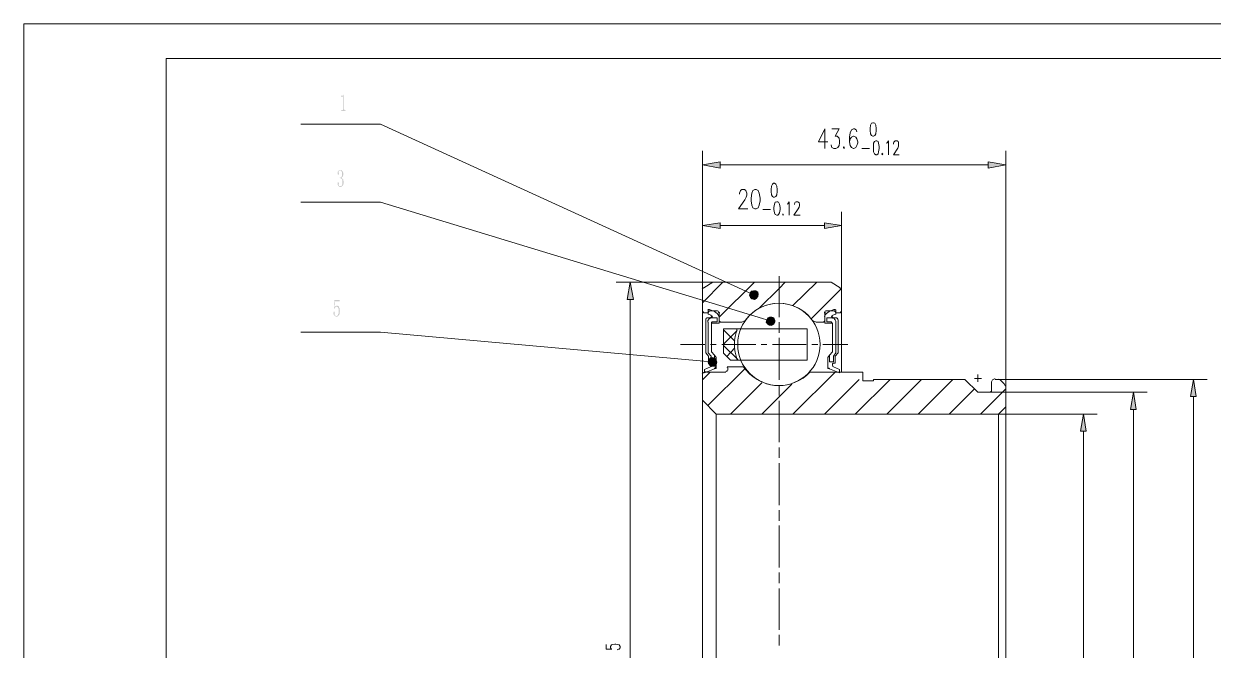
# Model space of a CAD drawing. Header units: millimetres. Extents: x 0 to 275, y 0 to 194.
# Drawn here: x 0 to 158.6, y 110.8 to 194.4 of the extents above; entities that cross this region are included whole.
import ezdxf

# ---------------------------------------------------------------- set-up
doc = ezdxf.new("R2010")
doc.units = ezdxf.units.MM

msp = doc.modelspace()

# ---------------------------------------------------------------- hatches: boundary and pattern name
h = msp.add_hatch(color=0)
h.dxf.hatch_style = 2
h.paths.add_polyline_path([(42.672, 184.954333), (42.672, 182.985833), (42.672, 182.922333), (42.7355, 182.922333), (42.7355, 182.858833), (42.799, 182.795333), (42.8625, 182.795333), (42.926, 182.795333), (42.926, 182.731833), (42.291, 182.731833), (42.291, 182.795333), (42.418, 182.795333), (42.4815, 182.795333), (42.4815, 182.858833), (42.545, 182.858833), (42.545, 182.922333), (42.545, 182.985833), (42.545, 184.573333), (42.545, 184.636833), (42.4815, 184.636833), (42.291, 184.636833), (42.291, 184.763833), (42.418, 184.763833), (42.4815, 184.763833), (42.545, 184.763833), (42.6085, 184.827333), (42.6085, 184.890833), (42.672, 184.890833)])
h = msp.add_hatch(color=0)
h.dxf.hatch_style = 2
h.paths.add_polyline_path([(42.672, 173.206833), (42.672, 173.143333), (42.672, 173.079833), (42.6085, 173.016333), (42.6085, 172.952833), (42.6085, 172.889333), (42.545, 172.825833), (42.545, 172.762333), (42.4815, 172.762333), (42.4815, 172.698833), (42.418, 172.698833), (42.418, 172.635333), (42.3545, 172.635333), (42.291, 172.635333), (42.2275, 172.571833), (42.164, 172.571833), (42.1005, 172.635333), (42.037, 172.635333), (41.9735, 172.698833), (41.91, 172.698833), (41.91, 172.762333), (41.91, 172.825833), (41.8465, 172.825833), (41.8465, 172.889333), (41.8465, 172.952833), (41.8465, 173.016333), (41.8465, 173.079833), (41.8465, 173.143333), (41.8465, 173.206833), (41.91, 173.206833), (41.9735, 173.206833), (41.9735, 173.143333), (42.037, 173.079833), (42.037, 173.016333), (41.9735, 173.016333), (41.9735, 172.952833), (41.9735, 172.889333), (41.9735, 172.825833), (41.9735, 172.762333), (42.037, 172.762333), (42.037, 172.698833), (42.1005, 172.698833), (42.164, 172.698833), (42.2275, 172.698833), (42.291, 172.698833), (42.3545, 172.698833), (42.3545, 172.762333), (42.418, 172.762333), (42.418, 172.825833), (42.418, 172.889333), (42.4815, 172.889333), (42.4815, 172.952833), (42.4815, 173.016333), (42.4815, 173.079833), (42.4815, 173.143333), (42.4815, 173.206833), (42.4815, 173.270333), (42.4815, 173.333833), (42.4815, 173.397333), (42.4815, 173.460833), (42.4815, 173.524333), (42.4815, 173.587833), (42.418, 173.587833), (42.418, 173.651333), (42.3545, 173.651333), (42.3545, 173.714833), (42.291, 173.714833), (42.2275, 173.714833), (42.2275, 173.778333), (42.164, 173.778333), (42.1005, 173.778333), (42.1005, 173.841833), (42.164, 173.841833), (42.2275, 173.841833), (42.291, 173.905333), (42.3545, 173.905333), (42.3545, 173.968833), (42.418, 174.032333), (42.418, 174.095833), (42.418, 174.159333), (42.418, 174.222833), (42.418, 174.286333), (42.418, 174.349833), (42.418, 174.413333), (42.418, 174.476833), (42.418, 174.540333), (42.418, 174.603833), (42.3545, 174.603833), (42.3545, 174.667333), (42.3545, 174.730833), (42.291, 174.730833), (42.2275, 174.794333), (42.164, 174.794333), (42.1005, 174.794333), (42.1005, 174.730833), (42.037, 174.730833), (42.037, 174.667333), (41.9735, 174.667333), (41.9735, 174.603833), (41.9735, 174.540333), (41.9735, 174.476833), (41.9735, 174.413333), (42.037, 174.413333), (42.037, 174.349833), (42.037, 174.286333), (41.9735, 174.286333), (41.9735, 174.222833), (41.91, 174.222833), (41.91, 174.286333), (41.8465, 174.286333), (41.8465, 174.349833), (41.8465, 174.413333), (41.8465, 174.476833), (41.8465, 174.540333), (41.8465, 174.603833), (41.91, 174.603833), (41.91, 174.667333), (41.9735, 174.730833), (41.9735, 174.794333), (42.037, 174.794333), (42.1005, 174.794333), (42.1005, 174.857833), (42.164, 174.857833), (42.2275, 174.857833), (42.291, 174.857833), (42.3545, 174.857833), (42.3545, 174.794333), (42.418, 174.794333), (42.418, 174.730833), (42.4815, 174.730833), (42.4815, 174.667333), (42.545, 174.603833), (42.545, 174.540333), (42.6085, 174.476833), (42.6085, 174.413333), (42.6085, 174.349833), (42.6085, 174.286333), (42.6085, 174.222833), (42.6085, 174.159333), (42.545, 174.095833), (42.545, 174.032333), (42.545, 173.968833), (42.4815, 173.968833), (42.4815, 173.905333), (42.418, 173.905333), (42.418, 173.841833), (42.3545, 173.841833), (42.3545, 173.778333), (42.418, 173.778333), (42.418, 173.714833), (42.4815, 173.714833), (42.4815, 173.651333), (42.545, 173.651333), (42.545, 173.587833), (42.6085, 173.587833), (42.6085, 173.524333), (42.6085, 173.460833), (42.6085, 173.397333), (42.672, 173.333833), (42.672, 173.270333)])
h = msp.add_hatch(color=0)
h.dxf.hatch_style = 2
h.paths.add_polyline_path([(92.837, 175.937333), (92.837, 175.111833), (90.4875, 175.556333)])
h = msp.add_hatch(color=0)
h.dxf.hatch_style = 2
h.paths.add_polyline_path([(128.5875, 175.937333), (128.5875, 175.111833), (130.937, 175.556333)])
h = msp.add_hatch(color=0)
h.dxf.hatch_style = 2
h.paths.add_polyline_path([(92.837, 167.809333), (92.837, 167.047333), (90.4875, 167.428333)])
h = msp.add_hatch(color=0)
h.dxf.hatch_style = 2
h.paths.add_polyline_path([(106.7435, 167.809333), (106.7435, 167.047333), (109.0295, 167.428333)])
h = msp.add_hatch(color=0)
h.dxf.hatch_style = 2
h.paths.add_polyline_path([(80.4545, 157.585833), (81.28, 157.585833), (80.8355, 159.871833)])
h = msp.add_hatch(color=0)
h.paths.add_polyline_path([(97.5995, 158.728833), (97.282, 158.728833), (97.3455, 158.157333)])
h.paths.add_polyline_path([(97.282, 158.728833), (97.3455, 158.157333), (97.028, 158.665333)])
h.paths.add_polyline_path([(97.3455, 158.157333), (97.028, 158.665333), (96.8375, 158.411333)])
h = msp.add_hatch(color=0)
h.paths.add_polyline_path([(97.8535, 157.966833), (97.917, 158.220833), (97.3455, 158.157333)])
h.paths.add_polyline_path([(97.917, 158.220833), (97.3455, 158.157333), (97.8535, 158.538333)])
h.paths.add_polyline_path([(97.3455, 158.157333), (97.8535, 158.538333), (97.5995, 158.728833)])
h = msp.add_hatch(color=0)
h.dxf.hatch_style = 2
h.paths.add_polyline_path([(41.783, 156.760333), (41.8465, 156.760333), (41.8465, 156.696833), (41.91, 156.696833), (41.9735, 156.696833), (41.9735, 156.633333), (42.037, 156.569833), (42.037, 156.506333), (42.1005, 156.442833), (42.1005, 156.379333), (42.1005, 156.315833), (42.1005, 156.252333), (42.1005, 156.188833), (42.1005, 156.125333), (42.164, 156.061833), (42.164, 155.998333), (42.1005, 155.998333), (42.1005, 155.934833), (42.1005, 155.871333), (42.1005, 155.807833), (42.1005, 155.744333), (42.1005, 155.680833), (42.1005, 155.617333), (42.037, 155.553833), (42.037, 155.490333), (41.9735, 155.490333), (41.9735, 155.426833), (41.91, 155.363333), (41.8465, 155.363333), (41.8465, 155.299833), (41.783, 155.299833), (41.7195, 155.299833), (41.656, 155.299833), (41.5925, 155.299833), (41.529, 155.363333), (41.4655, 155.363333), (41.4655, 155.426833), (41.402, 155.426833), (41.402, 155.490333), (41.3385, 155.490333), (41.3385, 155.553833), (41.3385, 155.617333), (41.275, 155.680833), (41.275, 155.744333), (41.275, 155.807833), (41.3385, 155.871333), (41.3385, 155.934833), (41.402, 155.934833), (41.4655, 155.934833), (41.4655, 155.871333), (41.4655, 155.807833), (41.4655, 155.744333), (41.4655, 155.680833), (41.4655, 155.617333), (41.4655, 155.553833), (41.4655, 155.490333), (41.529, 155.426833), (41.5925, 155.426833), (41.5925, 155.363333), (41.656, 155.363333), (41.7195, 155.363333), (41.783, 155.363333), (41.783, 155.426833), (41.8465, 155.426833), (41.8465, 155.490333), (41.91, 155.490333), (41.91, 155.553833), (41.91, 155.617333), (41.9735, 155.680833), (41.9735, 155.744333), (41.9735, 155.807833), (41.9735, 155.871333), (41.9735, 155.934833), (41.9735, 155.998333), (41.9735, 156.061833), (41.9735, 156.125333), (41.9735, 156.188833), (41.9735, 156.252333), (41.9735, 156.315833), (41.9735, 156.379333), (41.91, 156.379333), (41.91, 156.442833), (41.91, 156.506333), (41.8465, 156.506333), (41.8465, 156.569833), (41.783, 156.569833), (41.783, 156.633333), (41.7195, 156.633333), (41.656, 156.633333), (41.5925, 156.569833), (41.529, 156.569833), (41.529, 156.506333), (41.4655, 156.442833), (41.4655, 156.379333), (41.4655, 156.315833), (41.3385, 156.379333), (41.402, 157.522333), (42.1005, 157.522333), (42.1005, 157.331833), (41.4655, 157.331833), (41.402, 156.506333), (41.4655, 156.506333), (41.4655, 156.569833), (41.4655, 156.633333), (41.529, 156.633333), (41.529, 156.696833), (41.5925, 156.696833), (41.656, 156.696833), (41.656, 156.760333), (41.7195, 156.760333)])
h = msp.add_hatch(color=0)
h.paths.add_polyline_path([(96.8375, 158.411333), (96.774, 158.157333), (97.3455, 158.157333)])
h.paths.add_polyline_path([(96.774, 158.157333), (97.3455, 158.157333), (96.901, 157.839833)])
h.paths.add_polyline_path([(97.3455, 158.157333), (96.901, 157.839833), (97.0915, 157.649333)])
h = msp.add_hatch(color=0)
h.paths.add_polyline_path([(97.0915, 157.649333), (97.409, 157.585833), (97.3455, 158.157333)])
h.paths.add_polyline_path([(97.409, 157.585833), (97.3455, 158.157333), (97.663, 157.712833)])
h.paths.add_polyline_path([(97.3455, 158.157333), (97.663, 157.712833), (97.8535, 157.966833)])
h = msp.add_hatch(color=0)
edge = h.paths.add_edge_path()
edge.add_arc((91.7575, 155.299833), 0.127, 0, 360)
h = msp.add_hatch(color=0)
edge = h.paths.add_edge_path()
edge.add_arc((92.71, 155.807833), 0.127, 0, 360)
h = msp.add_hatch(color=0)
edge = h.paths.add_edge_path()
edge.add_arc((106.807, 155.807833), 0.127, 0, 360)
h = msp.add_hatch(color=0)
edge = h.paths.add_edge_path()
edge.add_arc((107.7595, 155.299833), 0.127, 0, 360)
h = msp.add_hatch(color=0)
h.paths.add_polyline_path([(99.06, 154.855333), (98.9965, 154.537833), (99.568, 154.664833)])
h.paths.add_polyline_path([(98.9965, 154.537833), (99.568, 154.664833), (99.187, 154.283833)])
h.paths.add_polyline_path([(99.568, 154.664833), (99.187, 154.283833), (99.441, 154.156833)])
h = msp.add_hatch(color=0)
h.paths.add_polyline_path([(99.7585, 155.236333), (99.441, 155.236333), (99.568, 154.664833)])
h.paths.add_polyline_path([(99.441, 155.236333), (99.568, 154.664833), (99.187, 155.109333)])
h.paths.add_polyline_path([(99.568, 154.664833), (99.187, 155.109333), (99.06, 154.855333)])
h = msp.add_hatch(color=0)
h.paths.add_polyline_path([(99.441, 154.156833), (99.695, 154.093333), (99.568, 154.664833)])
h.paths.add_polyline_path([(99.695, 154.093333), (99.568, 154.664833), (100.0125, 154.283833)])
h.paths.add_polyline_path([(99.568, 154.664833), (100.0125, 154.283833), (100.1395, 154.537833)])
h = msp.add_hatch(color=0)
h.paths.add_polyline_path([(100.1395, 154.537833), (100.1395, 154.791833), (99.568, 154.664833)])
h.paths.add_polyline_path([(100.1395, 154.791833), (99.568, 154.664833), (100.0125, 155.109333)])
h.paths.add_polyline_path([(99.568, 154.664833), (100.0125, 155.109333), (99.7585, 155.236333)])
h = msp.add_hatch(color=0)
h.paths.add_polyline_path([(91.8845, 149.838833), (91.567, 149.775333), (91.821, 149.267333)])
h.paths.add_polyline_path([(91.567, 149.775333), (91.821, 149.267333), (91.3765, 149.584833)])
h.paths.add_polyline_path([(91.821, 149.267333), (91.3765, 149.584833), (91.2495, 149.267333)])
h = msp.add_hatch(color=0)
h.paths.add_polyline_path([(91.2495, 149.267333), (91.313, 149.013333), (91.821, 149.267333)])
h.paths.add_polyline_path([(91.313, 149.013333), (91.821, 149.267333), (91.5035, 148.759333)])
h.paths.add_polyline_path([(91.821, 149.267333), (91.5035, 148.759333), (91.7575, 148.632333)])
h = msp.add_hatch(color=0)
h.paths.add_polyline_path([(91.7575, 148.632333), (92.075, 148.695833), (91.821, 149.267333)])
h.paths.add_polyline_path([(92.075, 148.695833), (91.821, 149.267333), (92.329, 148.886333)])
h.paths.add_polyline_path([(91.821, 149.267333), (92.329, 148.886333), (92.3925, 149.203833)])
h = msp.add_hatch(color=0)
h.paths.add_polyline_path([(92.3925, 149.203833), (92.329, 149.457833), (91.821, 149.267333)])
h.paths.add_polyline_path([(92.329, 149.457833), (91.821, 149.267333), (92.1385, 149.711833)])
h.paths.add_polyline_path([(91.821, 149.267333), (92.1385, 149.711833), (91.8845, 149.838833)])
h = msp.add_hatch(color=0)
h.dxf.hatch_style = 2
h.paths.add_polyline_path([(155.575, 144.631833), (156.337, 144.631833), (155.956, 146.917833)])
h = msp.add_hatch(color=0)
h.dxf.hatch_style = 2
h.paths.add_polyline_path([(147.574, 142.917333), (148.336, 142.917333), (147.955, 145.203333)])
h = msp.add_hatch(color=0)
h.dxf.hatch_style = 2
h.paths.add_polyline_path([(140.9065, 139.996333), (141.6685, 139.996333), (141.2875, 142.282333)])

# ---------------------------------------------------------------- linework, layer by layer
at = {"color": 0, "lineweight": 0}
for points in [[(275.336, 194.352333), (0, 194.352333)], [(0, 194.352333), (0, -0.275167)], [(270.7005, 189.716833), (18.9865, 189.716833)], [(18.9865, 189.716833), (18.9865, 6.900333)], [(96.8375, 158.411333), (96.266, 158.665333), (47.5615, 180.953833), (36.957, 180.953833)], [(106.807, 177.715333), (106.807, 180.318833), (105.9815, 178.604333), (107.188, 178.604333)], [(107.7595, 180.318833), (108.712, 180.318833), (108.204, 179.366333), (108.458, 179.366333), (108.585, 179.239333), (108.712, 179.112333), (108.7755, 178.731333), (108.7755, 178.477333), (108.712, 178.096333), (108.5215, 177.842333), (108.2675, 177.715333), (108.0135, 177.715333), (107.7595, 177.842333), (107.696, 177.969333), (107.6325, 178.223333)], [(111.0615, 179.937833), (110.998, 180.191833), (110.744, 180.318833), (110.617, 180.318833), (110.363, 180.191833), (110.1725, 179.810833), (110.109, 179.239333), (110.109, 178.604333), (110.1725, 178.096333), (110.363, 177.842333), (110.617, 177.715333), (110.6805, 177.715333), (110.9345, 177.842333), (111.0615, 178.096333), (111.1885, 178.477333), (111.1885, 178.604333), (111.0615, 178.985333), (110.9345, 179.239333), (110.6805, 179.366333), (110.617, 179.366333), (110.363, 179.239333), (110.1725, 178.985333), (110.109, 178.604333)], [(109.347, 177.969333), (109.2835, 177.842333), (109.347, 177.715333), (109.4105, 177.842333)], [(111.76, 177.715333), (112.776, 177.715333)], [(114.9985, 178.413833), (115.1255, 178.477333), (115.316, 178.731333), (115.316, 176.889833)], [(115.951, 178.286833), (115.951, 178.413833), (116.0145, 178.540833), (116.078, 178.667833), (116.205, 178.731333), (116.459, 178.731333), (116.586, 178.667833), (116.6495, 178.540833), (116.6495, 178.413833), (116.6495, 178.223333), (116.6495, 178.032833), (116.5225, 177.778833), (115.951, 176.889833), (116.713, 176.889833)], [(90.4875, 147.616333), (90.4875, 177.397833)], [(114.4905, 177.080333), (114.427, 177.016833), (114.4905, 176.889833), (114.554, 177.016833)], [(130.937, 145.965333), (130.937, 177.397833)], [(92.837, 175.556333), (128.5875, 175.556333)], [(95.4405, 171.619333), (95.4405, 171.746333), (95.504, 172.000333), (95.5675, 172.127333), (95.758, 172.254333), (96.0755, 172.254333), (96.266, 172.127333), (96.3295, 172.000333), (96.393, 171.746333), (96.393, 171.492333), (96.3295, 171.238333), (96.139, 170.857333), (95.3135, 169.650833), (96.52, 169.650833)], [(99.06, 154.855333), (98.4885, 155.045833), (47.5615, 170.539833), (36.957, 170.539833)], [(101.7905, 170.285833), (101.854, 170.349333), (102.0445, 170.603333), (102.0445, 168.825333)], [(102.743, 170.222333), (102.743, 170.285833), (102.8065, 170.476333), (102.87, 170.539833), (102.997, 170.603333), (103.1875, 170.603333), (103.3145, 170.539833), (103.378, 170.476333), (103.4415, 170.285833), (103.4415, 170.095333), (103.378, 169.904833), (103.251, 169.650833), (102.6795, 168.825333), (103.505, 168.825333)], [(90.4875, 158.919333), (90.4875, 169.269833)], [(98.552, 169.587333), (99.568, 169.587333)], [(101.219, 169.015833), (101.219, 168.888833), (101.219, 168.825333), (101.2825, 168.888833)], [(109.0295, 158.919333), (109.0295, 169.269833)], [(92.837, 167.428333), (106.7435, 167.428333)], [(100.711, 155.236333), (100.711, 160.697333)], [(91.8845, 159.871833), (78.994, 159.871833)], [(90.643521, 159.145692), (90.463672, 158.988569)], [(90.4875, 157.141333), (93.218, 159.871833)], [(90.4875, 158.919333), (90.4875, 147.870333)], [(90.678, 159.109833), (91.8845, 159.871833)], [(107.6325, 159.871833), (91.8845, 159.871833)], [(92.71, 155.236333), (97.409, 159.871833)], [(98.1075, 156.442833), (100.711, 159.046333), (101.5365, 159.871833)], [(102.5525, 156.760333), (105.7275, 159.871833)], [(105.029, 155.045833), (108.966, 158.982833)], [(108.839, 159.109833), (107.6325, 159.871833)], [(108.989781, 158.988647), (108.809916, 159.145753)], [(109.0295, 158.919333), (109.0295, 147.870333)], [(80.8355, 157.585833), (80.8355, 52.810833)], [(105.129971, 154.804003), (104.71445, 155.311753), (104.246602, 155.761812), (103.732467, 156.151094), (103.17809, 156.476513), (102.589511, 156.734983), (101.972772, 156.923417), (101.333917, 157.038729), (100.678986, 157.077833), (100.02406, 157.038671), (99.385215, 156.9233), (98.768495, 156.734807), (98.179941, 156.476281), (97.625596, 156.150808), (97.111502, 155.761476), (96.643701, 155.311373), (96.228235, 154.803585)], [(90.4875, 155.998333), (90.678, 155.807833)], [(90.678, 155.807833), (91.186, 155.807833), (91.3765, 155.998333)], [(92.71307, 155.315662), (92.584507, 155.509507), (92.434751, 155.684013), (92.266002, 155.837812), (92.080461, 155.969533), (91.880329, 156.077806), (91.667808, 156.161261), (91.445098, 156.21853), (91.214402, 156.248241)], [(91.2495, 155.617333), (91.2495, 156.188833)], [(91.2495, 155.617333), (91.6305, 155.490333)], [(91.47175, 156.061833), (91.411, 156.049749), (91.359493, 156.01534)], [(91.5035, 156.061833), (91.44, 156.061833), (91.3765, 155.998333)], [(91.5035, 156.061833), (92.456, 156.061833)], [(91.694, 155.331599), (91.665285, 155.422653), (91.589526, 155.480768)], [(92.6465, 155.839599), (92.629027, 155.926103), (92.581396, 155.996742), (92.510754, 156.044369), (92.42425, 156.061833)], [(92.71, 155.807833), (92.71, 154.728333)], [(108.238912, 156.248241), (108.008218, 156.218507), (107.785514, 156.161216), (107.573003, 156.077738), (107.372884, 155.969444), (107.187359, 155.837703), (107.018628, 155.683887), (106.868893, 155.509365), (106.740353, 155.315507)], [(107.02925, 156.061833), (106.942737, 156.044369), (106.872093, 155.996741), (106.824464, 155.926096), (106.807, 155.839583)], [(106.807, 155.807833), (106.807, 154.728333)], [(108.0135, 156.061833), (107.061, 156.061833)], [(107.863959, 155.480752), (107.788208, 155.422638), (107.7595, 155.331583)], [(108.2675, 155.617333), (107.8865, 155.490333)], [(108.093991, 156.01534), (108.042492, 156.049749), (107.98175, 156.061833)], [(108.0135, 156.061833), (108.077, 156.061833), (108.1405, 155.998333)], [(108.1405, 155.998333), (108.331, 155.807833)], [(108.2675, 155.617333), (108.2675, 156.188833)], [(109.0295, 155.998333), (108.839, 155.807833), (108.331, 155.807833)], [(91.09075, 155.109333), (91.02896, 155.096857), (90.978499, 155.062834), (90.944476, 155.012374), (90.932, 154.950583)], [(90.932, 154.918833), (90.932, 150.473833), (91.313, 150.029333)], [(91.567, 155.109333), (91.1225, 155.109333)], [(91.72575, 155.109333), (91.616973, 155.098367), (91.515657, 155.066916), (91.423973, 155.017151), (91.344091, 154.951242), (91.278182, 154.87136), (91.228417, 154.779676), (91.196966, 154.67836), (91.186, 154.569583)], [(91.2495, 150.473833), (91.2495, 154.537833)], [(91.549078, 155.173438), (91.606321, 155.1896), (91.652293, 155.224332), (91.682889, 155.273153), (91.694, 155.331583)], [(91.85275, 154.601333), (91.79096, 154.588857), (91.740499, 154.554834), (91.706476, 154.504374), (91.694, 154.442583)], [(92.71, 154.410833), (91.694, 154.410833)], [(91.694, 150.600833), (91.694, 154.410833)], [(92.456, 155.109333), (91.7575, 155.109333)], [(92.456, 154.601333), (91.8845, 154.601333)], [(92.456, 154.601333), (92.456, 155.109333)], [(92.71, 154.410833), (92.71, 155.236333)], [(92.71, 154.728333), (92.9005, 154.537833)], [(92.9005, 154.537833), (94.1705, 154.537833)], [(93.98, 154.537833), (95.758, 154.537833), (96.2025, 154.791833)], [(100.711, 153.140833), (100.711, 154.537833)], [(105.664, 154.537833), (105.156, 154.791833)], [(105.664, 154.537833), (106.6165, 154.537833)], [(106.807, 154.728333), (106.6165, 154.537833)], [(106.807, 154.410833), (106.807, 155.236333)], [(106.807, 154.410833), (107.823, 154.410833)], [(107.061, 155.109333), (107.7595, 155.109333)], [(107.061, 154.601333), (107.061, 155.109333)], [(107.061, 154.601333), (107.6325, 154.601333)], [(107.7595, 154.442599), (107.747017, 154.504386), (107.712995, 154.554842), (107.662538, 154.58886), (107.60075, 154.601333)], [(108.2675, 154.56963), (108.256524, 154.6784), (108.225068, 154.779709), (108.1753, 154.871385), (108.109391, 154.95126), (108.029512, 155.017162), (107.937832, 155.066921), (107.836521, 155.098369), (107.72775, 155.109333)], [(107.7595, 155.331583), (107.770611, 155.273153), (107.801207, 155.224332), (107.847179, 155.1896), (107.904422, 155.173438)], [(107.823, 150.600833), (107.823, 154.410833)], [(107.95, 155.109333), (108.3945, 155.109333)], [(108.585, 154.918833), (108.585, 150.473833), (108.204, 150.029333)], [(108.2675, 150.473833), (108.2675, 154.537833)], [(108.5215, 154.950599), (108.509017, 155.012386), (108.474995, 155.062842), (108.424538, 155.09686), (108.36275, 155.109333)], [(91.2495, 149.267333), (90.678, 149.330833), (47.5615, 153.204333), (36.957, 153.204333)], [(95.1865, 153.648833), (93.2815, 153.648833)], [(93.2815, 150.410333), (93.2815, 153.648833)], [(94.8055, 151.997833), (93.2815, 153.521833)], [(93.2815, 151.616833), (95.123, 153.458333)], [(95.137046, 153.678986), (94.964213, 153.167739), (94.840761, 152.646011), (94.76669, 152.117294), (94.742, 151.585083), (94.76669, 151.052873), (94.840761, 150.524156), (94.964213, 150.002427), (95.137046, 149.49118)], [(95.1865, 153.648833), (104.4575, 153.648833)], [(100.711, 146.854333), (100.711, 152.442333)], [(104.4575, 149.457833), (104.4575, 153.648833)], [(90.805, 151.553333), (87.5665, 151.553333)], [(92.329, 151.553333), (91.567, 151.553333)], [(97.5995, 151.553333), (93.091, 151.553333)], [(95.1865, 149.584833), (93.2815, 151.426333)], [(93.726, 149.965833), (94.8055, 151.108833)], [(99.06, 151.553333), (98.298, 151.553333)], [(104.3305, 151.553333), (99.822, 151.553333)], [(105.8545, 151.553333), (105.0925, 151.553333)], [(109.855, 151.553333), (106.553, 151.553333)], [(91.2495, 150.473833), (91.6305, 150.029333)], [(91.313, 149.076833), (91.313, 150.029333)], [(91.5035, 149.076833), (91.313, 149.076833)], [(91.6305, 148.918099), (91.618017, 148.979886), (91.583995, 149.030342), (91.533538, 149.06436), (91.47175, 149.076833)], [(91.6305, 149.267333), (91.6305, 150.029333)], [(92.075, 149.267333), (91.6305, 149.267333)], [(91.694, 150.600833), (92.075, 150.156333)], [(92.075, 149.267333), (92.075, 150.156333)], [(92.075, 150.156333), (92.329, 149.838833)], [(92.329, 148.632333), (92.329, 149.838833)], [(93.2815, 150.410333), (94.234, 149.457833)], [(95.1865, 149.457833), (94.234, 149.457833)], [(95.1865, 149.457833), (104.4575, 149.457833)], [(107.442, 150.156333), (107.188, 149.838833)], [(107.188, 148.632333), (107.188, 149.838833)], [(107.823, 150.600833), (107.442, 150.156333)], [(107.442, 149.267333), (107.442, 150.156333)], [(107.442, 149.267333), (107.95, 149.267333)], [(107.98175, 149.076833), (107.91996, 149.064357), (107.869499, 149.030334), (107.835476, 148.979874), (107.823, 148.918083)], [(108.2675, 150.473833), (107.95, 150.029333)], [(107.95, 149.267333), (107.95, 150.029333)], [(108.0135, 149.076833), (108.204, 149.076833)], [(108.204, 149.076833), (108.204, 150.029333)], [(91.02725, 147.933833), (90.854579, 147.913134), (90.693805, 147.853259), (90.551426, 147.75754), (90.433937, 147.62931)], [(90.4875, 146.854333), (91.5035, 147.870333)], [(90.4875, 147.616333), (90.4875, 143.679333)], [(91.567, 148.568833), (90.7415, 148.251333)], [(92.075, 148.314833), (90.7415, 147.806833)], [(90.7415, 147.806833), (90.7415, 148.251333)], [(91.059, 147.870333), (93.599, 147.870333)], [(91.186, 143.425333), (96.139, 148.314833)], [(91.526072, 148.641914), (91.601796, 148.700041), (91.6305, 148.791083)], [(91.694, 148.822833), (91.694, 148.886333)], [(91.694, 148.886333), (91.694, 148.759333)], [(92.041886, 148.338211), (92.133667, 148.390738), (92.204219, 148.466475), (92.249508, 148.559549), (92.2655, 148.664083)], [(92.329, 148.632333), (92.329, 148.378333), (92.075, 148.314833)], [(93.56725, 147.933833), (93.653763, 147.951298), (93.724407, 147.998926), (93.772036, 148.069571), (93.7895, 148.156083)], [(93.827777, 148.616443), (93.7895, 148.473583)], [(95.9485, 148.568833), (93.853, 148.568833)], [(93.853, 148.124333), (93.853, 148.441833)], [(95.931819, 148.651293), (96.322339, 148.126325), (96.765966, 147.654162), (97.257276, 147.238005), (97.790841, 146.881058), (98.361237, 146.586522), (98.963038, 146.3576), (99.590819, 146.197492), (100.239153, 146.109402), (100.893314, 146.096326), (101.538289, 146.157577), (102.168223, 146.29083), (102.77726, 146.493758), (103.359544, 146.764038), (103.909222, 147.099342), (104.420437, 147.497346), (104.887334, 147.955724)], [(102.5525, 142.282333), (108.204, 147.870333)], [(111.887, 147.870333), (104.902, 147.870333)], [(107.188, 148.664083), (107.203992, 148.559549), (107.249281, 148.466475), (107.319833, 148.390738), (107.411614, 148.338211)], [(107.188, 148.632333), (107.188, 148.378333), (107.442, 148.314833)], [(107.442, 148.314833), (108.7755, 147.806833)], [(107.823, 148.822833), (107.823, 148.886333)], [(107.823, 148.886333), (107.823, 148.759333)], [(107.823, 148.791083), (107.851704, 148.700041), (107.927428, 148.641914)], [(107.95, 148.568833), (108.7755, 148.251333)], [(108.7755, 147.806833), (108.7755, 148.251333)], [(111.887, 146.727333), (111.887, 147.870333)], [(127.1905, 146.600333), (127.1905, 147.552833)], [(94.234, 142.282333), (98.425, 146.473333)], [(98.425, 142.282333), (100.711, 144.568333), (102.4255, 146.282833)], [(100.711, 144.758833), (100.711, 146.155833)], [(106.7435, 142.282333), (111.379, 146.917833)], [(110.871, 142.282333), (115.5065, 146.917833)], [(113.284, 146.727333), (111.887, 146.727333)], [(125.476, 146.917833), (113.284, 146.917833)], [(113.284, 146.727333), (113.284, 146.917833)], [(115.062, 142.282333), (119.6975, 146.917833)], [(119.253, 142.282333), (123.8885, 146.917833)], [(127.1905, 145.203333), (125.476, 146.917833)], [(126.746, 147.044833), (127.6985, 147.044833)], [(129.50825, 146.981333), (129.41227, 146.971658), (129.322873, 146.943907), (129.241975, 146.899997), (129.171491, 146.841842), (129.113337, 146.771358), (129.069426, 146.69046), (129.041676, 146.601063), (129.032, 146.505083)], [(129.032, 145.393833), (129.032, 146.473333)], [(129.9845, 146.917833), (129.54, 146.917833)], [(130.89801, 146.005997), (130.730925, 146.301355), (130.51521, 146.559795), (130.256727, 146.775462), (129.961338, 146.942499)], [(129.9845, 146.917833), (157.7975, 146.917833)], [(130.937, 143.234833), (130.937, 145.965333)], [(123.3805, 142.282333), (126.746, 145.647833)], [(128.905, 145.203333), (127.1905, 145.203333)], [(127.5715, 142.282333), (130.937, 145.647833)], [(128.87325, 145.266833), (128.93504, 145.27931), (128.985501, 145.313332), (129.019524, 145.363793), (129.032, 145.425583)], [(128.905, 145.203333), (149.7965, 145.203333)], [(130.937, 145.647833), (130.937, 64.431333)], [(155.956, 65.828333), (155.956, 144.631833)], [(92.329, 142.282333), (90.4875, 144.123833)], [(90.4875, 105.198333), (90.4875, 143.679333)], [(130.937, 143.234833), (129.9845, 142.282333), (92.329, 142.282333)], [(100.711, 138.535833), (100.711, 144.060333)], [(147.955, 142.917333), (147.955, 67.542833)], [(92.329, 105.198333), (92.329, 142.282333)], [(129.9845, 142.282333), (143.129, 142.282333)], [(129.9845, 68.114333), (129.9845, 142.282333)], [(141.2875, 139.996333), (141.2875, 70.463833)], [(100.711, 136.440333), (100.711, 137.837333)], [(100.711, 130.153833), (100.711, 135.741833)], [(100.711, 128.058333), (100.711, 129.455333)], [(100.711, 121.835333), (100.711, 127.423333)], [(100.711, 119.739833), (100.711, 121.136833)], [(100.711, 113.516833), (100.711, 119.041333)], [(100.711, 111.421333), (100.711, 112.818333)], [(77.6605, 111.548333), (77.6605, 110.913333), (78.4225, 110.913333), (78.359, 110.913333), (78.232, 111.103833), (78.232, 111.294333), (78.359, 111.484833), (78.5495, 111.548333), (78.8035, 111.611833), (78.9305, 111.611833), (79.1845, 111.548333), (79.375, 111.484833), (79.502, 111.294333), (79.502, 111.103833), (79.375, 110.913333), (79.3115, 110.913333), (79.121, 110.849833)]]:
    msp.add_lwpolyline(points, dxfattribs=at)
for points in [[(113.2205, 181.144333), (113.03, 181.080833), (112.903, 180.826833), (112.8395, 180.382333), (112.8395, 180.128333), (112.903, 179.683833), (113.03, 179.429833), (113.2205, 179.366333), (113.284, 179.366333), (113.4745, 179.429833), (113.6015, 179.683833), (113.665, 180.128333), (113.665, 180.382333), (113.6015, 180.826833), (113.4745, 181.080833), (113.284, 181.144333)], [(113.6015, 178.731333), (113.411, 178.667833), (113.284, 178.413833), (113.284, 177.969333), (113.284, 177.715333), (113.284, 177.270833), (113.411, 177.016833), (113.6015, 176.889833), (113.7285, 176.889833), (113.919, 177.016833), (113.9825, 177.270833), (114.046, 177.715333), (114.046, 177.969333), (113.9825, 178.413833), (113.919, 178.667833), (113.7285, 178.731333)], [(92.837, 175.937333), (92.837, 175.111833), (90.4875, 175.556333)], [(128.5875, 175.937333), (128.5875, 175.111833), (130.937, 175.556333)], [(99.949, 173.079833), (99.822, 172.952833), (99.695, 172.698833), (99.6315, 172.254333), (99.6315, 172.000333), (99.695, 171.555833), (99.822, 171.301833), (99.949, 171.238333), (100.076, 171.238333), (100.2665, 171.301833), (100.3935, 171.555833), (100.457, 172.000333), (100.457, 172.254333), (100.3935, 172.698833), (100.2665, 172.952833), (100.076, 173.079833)], [(97.4725, 172.254333), (97.2185, 172.127333), (97.0915, 171.746333), (96.9645, 171.111333), (96.9645, 170.730333), (97.0915, 170.158833), (97.2185, 169.777833), (97.4725, 169.650833), (97.663, 169.650833), (97.917, 169.777833), (98.044, 170.158833), (98.171, 170.730333), (98.171, 171.111333), (98.044, 171.746333), (97.917, 172.127333), (97.663, 172.254333)], [(100.3935, 170.603333), (100.203, 170.539833), (100.076, 170.285833), (100.0125, 169.841333), (100.0125, 169.587333), (100.076, 169.142833), (100.203, 168.888833), (100.3935, 168.825333), (100.5205, 168.825333), (100.6475, 168.888833), (100.7745, 169.142833), (100.838, 169.587333), (100.838, 169.841333), (100.7745, 170.285833), (100.6475, 170.539833), (100.5205, 170.603333)], [(92.837, 167.809333), (92.837, 167.047333), (90.4875, 167.428333)], [(106.7435, 167.809333), (106.7435, 167.047333), (109.0295, 167.428333)], [(80.4545, 157.585833), (81.28, 157.585833), (80.8355, 159.871833)], [(97.3455, 158.157333), (97.028, 158.665333), (96.8375, 158.411333)], [(97.282, 158.728833), (97.3455, 158.157333), (97.028, 158.665333)], [(97.5995, 158.728833), (97.282, 158.728833), (97.3455, 158.157333)], [(97.3455, 158.157333), (97.8535, 158.538333), (97.5995, 158.728833)], [(96.8375, 158.411333), (96.774, 158.157333), (97.3455, 158.157333)], [(96.774, 158.157333), (97.3455, 158.157333), (96.901, 157.839833)], [(97.3455, 158.157333), (96.901, 157.839833), (97.0915, 157.649333)], [(97.0915, 157.649333), (97.409, 157.585833), (97.3455, 158.157333)], [(97.917, 158.220833), (97.3455, 158.157333), (97.8535, 158.538333)], [(97.8535, 157.966833), (97.917, 158.220833), (97.3455, 158.157333)], [(97.409, 157.585833), (97.3455, 158.157333), (97.663, 157.712833)], [(97.3455, 158.157333), (97.663, 157.712833), (97.8535, 157.966833)], [(99.06, 154.855333), (98.9965, 154.537833), (99.568, 154.664833)], [(98.9965, 154.537833), (99.568, 154.664833), (99.187, 154.283833)], [(99.568, 154.664833), (99.187, 155.109333), (99.06, 154.855333)], [(99.441, 155.236333), (99.568, 154.664833), (99.187, 155.109333)], [(99.568, 154.664833), (99.187, 154.283833), (99.441, 154.156833)], [(99.7585, 155.236333), (99.441, 155.236333), (99.568, 154.664833)], [(99.441, 154.156833), (99.695, 154.093333), (99.568, 154.664833)], [(99.568, 154.664833), (100.0125, 155.109333), (99.7585, 155.236333)], [(100.1395, 154.791833), (99.568, 154.664833), (100.0125, 155.109333)], [(100.1395, 154.537833), (100.1395, 154.791833), (99.568, 154.664833)], [(99.695, 154.093333), (99.568, 154.664833), (100.0125, 154.283833)], [(99.568, 154.664833), (100.0125, 154.283833), (100.1395, 154.537833)], [(91.821, 149.267333), (91.3765, 149.584833), (91.2495, 149.267333)], [(91.2495, 149.267333), (91.313, 149.013333), (91.821, 149.267333)], [(91.313, 149.013333), (91.821, 149.267333), (91.5035, 148.759333)], [(91.567, 149.775333), (91.821, 149.267333), (91.3765, 149.584833)], [(91.821, 149.267333), (91.5035, 148.759333), (91.7575, 148.632333)], [(91.8845, 149.838833), (91.567, 149.775333), (91.821, 149.267333)], [(91.7575, 148.632333), (92.075, 148.695833), (91.821, 149.267333)], [(91.821, 149.267333), (92.1385, 149.711833), (91.8845, 149.838833)], [(92.329, 149.457833), (91.821, 149.267333), (92.1385, 149.711833)], [(92.3925, 149.203833), (92.329, 149.457833), (91.821, 149.267333)], [(92.075, 148.695833), (91.821, 149.267333), (92.329, 148.886333)], [(91.821, 149.267333), (92.329, 148.886333), (92.3925, 149.203833)], [(155.575, 144.631833), (156.337, 144.631833), (155.956, 146.917833)], [(147.574, 142.917333), (148.336, 142.917333), (147.955, 145.203333)], [(140.9065, 139.996333), (141.6685, 139.996333), (141.2875, 142.282333)]]:
    msp.add_lwpolyline(points, close=True, dxfattribs=at)
msp.add_circle((100.67925, 151.585083), 5.49275, dxfattribs=at)

doc.saveas('drawing.dxf')
